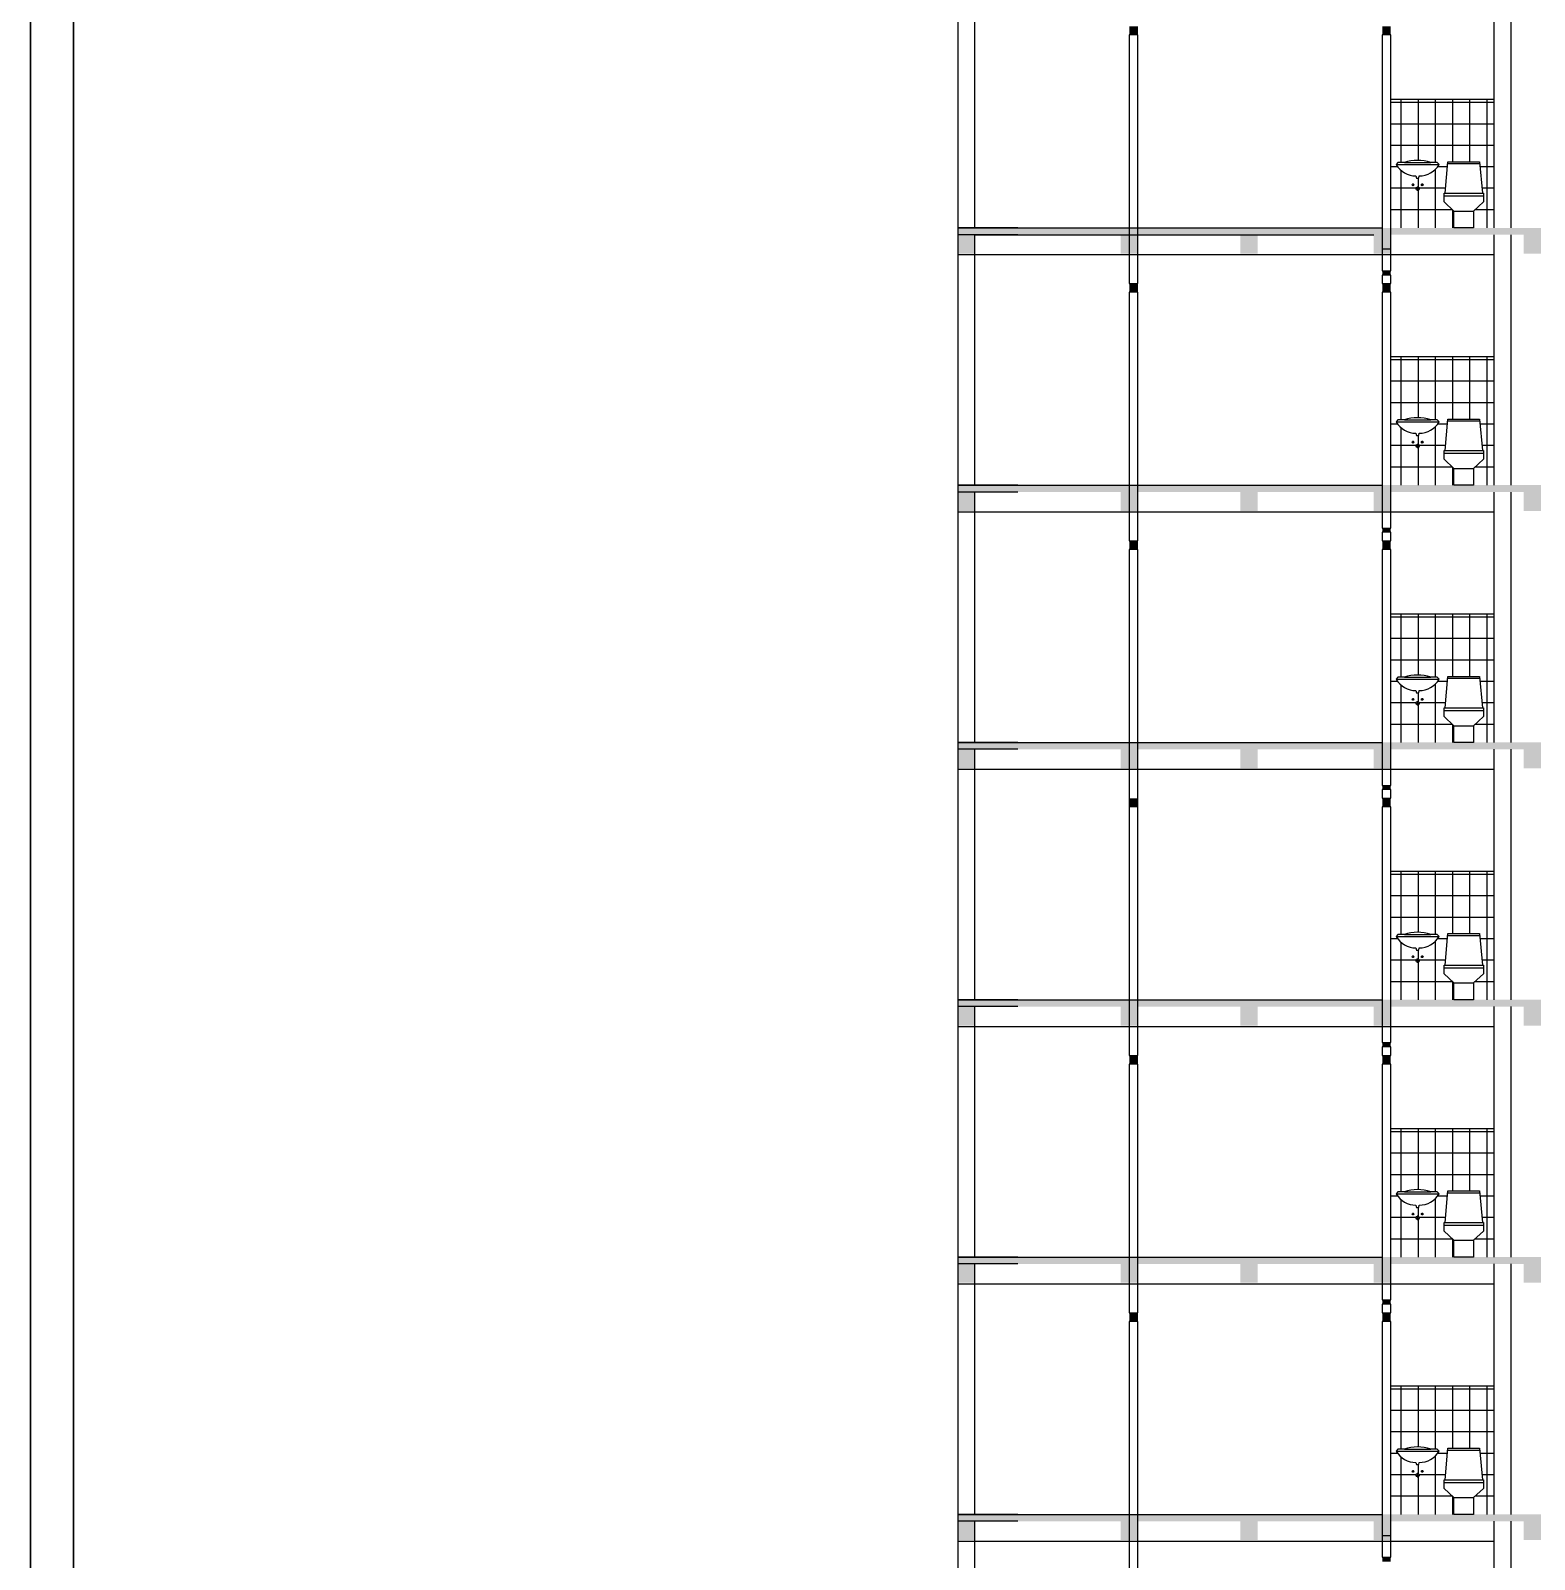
# Model space of a CAD drawing. Extents: x -110475 to -26375, y -22185 to 37215.
# Drawn here: x -110475 to -92938, y 2491 to 20316 of the extents above; entities that cross this region are included whole.
import ezdxf

# ---------------------------------------------------------------- set-up
doc = ezdxf.new("R2010")
doc.units = 0
doc.header["$LTSCALE"] = 800
doc.header["$MEASUREMENT"] = 0
doc.layers.get('0').update_dxf_attribs({"linetype": 'CONTINUOUS'})
for name, color, linetype in [('BAO', 3, 'CONTINUOUS'), ('HATCH', 6, 'CONTINUOUS'), ('mc1', 5, 'CONTINUOUS'), ('MDUNG', 3, 'CONTINUOUS'), ('TBI', 3, 'CONTINUOUS')]:
    doc.layers.add(name, color=color, linetype=linetype)
doc.layers.add('TUONG', color=3, linetype='CONTINUOUS', lineweight=30)

# ---------------------------------------------------------------- blocks, each defined once
blk = doc.blocks.new('WC2d21')
at = {"color": 151}
for p, q in [((-250, 738), (250, 738)), ((-69, 502), (-39, 502)), ((-54, 517), (-54, 488)), ((-25, 457), (25, 457)), ((0, 483), (0, 432)), ((69, 502), (39, 502)), ((54, 517), (54, 488))]:
    blk.add_line(p, q, dxfattribs=at)
blk.add_line((-154, 762), (154, 762))
blk.add_lwpolyline([(14, 580), (19, 605, 0.263805), (250, 738), (229, 762), (154, 762, 0.159336), (-154, 762), (-229, 762), (-250, 738, 0.263805), (-19, 605), (-14, 580), (0, 580)], format="xyb", close=True)
for centre, radius in [((-54, 502), 10.5), ((0, 457), 21), ((54, 502), 10.5)]:
    blk.add_circle(centre, radius, dxfattribs=at)

msp = doc.modelspace()

# ---------------------------------------------------------------- hatches: boundary and pattern name
at = {"layer": 'HATCH'}
h = msp.add_hatch(dxfattribs=at)
h.set_pattern_fill('_USER', color=6, scale=200, angle=90, style=0, pattern_type=0)
h.set_pattern_definition([(90, (98509.05, 25230.74), (-200, 1e-14), [])])
h.paths.add_polyline_path([(-93412.808, 19516.307), (-94612.808, 19516.307), (-94612.808, 18066.307), (-94612.808, 18016.307), (-93877.808, 18016.307), (-93877.808, 18212.139), (-93991.808, 18320.007), (-93991.808, 18387.971), (-93991.808, 18419.307), (-93980.04, 18419.307), (-93947.808, 18787.307), (-93762.808, 18787.307), (-93577.808, 18787.307), (-93545.575, 18419.307), (-93533.808, 18419.307), (-93533.808, 18387.971), (-93533.808, 18320.007), (-93647.808, 18212.139), (-93647.808, 18016.307), (-93412.808, 18016.307)])
h.paths.add_polyline_path([(-94071.135, 18778.798), (-94050.192, 18754.289, -0.263804579), (-94280.959, 18620.817), (-94285.862, 18596.307), (-94300.332, 18596.307), (-94314.802, 18596.307), (-94319.706, 18620.817, -0.263804579), (-94550.472, 18754.289), (-94529.529, 18778.798), (-94454.154, 18778.798, -0.159336024), (-94146.51, 18778.798)], flags=16)
h.paths.add_polyline_path([(-94235.523, 18518.798, -1), (-94256.523, 18518.798, -1)], flags=16)
h.paths.add_polyline_path([(-94344.141, 18518.798, -1), (-94365.141, 18518.798, -1)], flags=16)
h.paths.add_polyline_path([(-94279.332, 18473.798, -1), (-94321.332, 18473.798, -1)], flags=16)
h = msp.add_hatch(dxfattribs=at)
h.set_pattern_fill('_USER', color=6, scale=250, style=0, pattern_type=0)
h.set_pattern_definition([(0, (98509.05, 25230.74), (0, 250), [])])
h.paths.add_polyline_path([(-93412.808, 19516.307), (-94612.808, 19516.307), (-94612.808, 18066.307), (-94612.808, 18016.307), (-93877.808, 18016.307), (-93877.808, 18212.139), (-93991.808, 18320.007), (-93991.808, 18387.971), (-93991.808, 18419.307), (-93980.04, 18419.307), (-93947.808, 18787.307), (-93762.808, 18787.307), (-93577.808, 18787.307), (-93545.575, 18419.307), (-93533.808, 18419.307), (-93533.808, 18387.971), (-93533.808, 18320.007), (-93647.808, 18212.139), (-93647.808, 18016.307), (-93412.808, 18016.307)])
h.paths.add_polyline_path([(-94071.135, 18778.798), (-94050.192, 18754.289, -0.263804579), (-94280.959, 18620.817), (-94285.862, 18596.307), (-94300.332, 18596.307), (-94314.802, 18596.307), (-94319.706, 18620.817, -0.263804579), (-94550.472, 18754.289), (-94529.529, 18778.798), (-94454.154, 18778.798, -0.159336024), (-94146.51, 18778.798)], flags=16)
h.paths.add_polyline_path([(-94235.523, 18518.798, -1), (-94256.523, 18518.798, -1)], flags=16)
h.paths.add_polyline_path([(-94279.332, 18473.798, -1), (-94321.332, 18473.798, -1)], flags=16)
h.paths.add_polyline_path([(-94344.141, 18518.798, -1), (-94365.141, 18518.798, -1)], flags=16)
h = msp.add_hatch(dxfattribs=at)
h.set_pattern_fill('_USER', color=6, scale=200, angle=90, style=0, pattern_type=0)
h.set_pattern_definition([(90, (98509.05, 22230.74), (-200, 1e-14), [])])
h.paths.add_polyline_path([(-93412.808, 16516.307), (-94612.808, 16516.307), (-94612.808, 15066.307), (-94612.808, 15016.307), (-93877.808, 15016.307), (-93877.808, 15212.139), (-93991.808, 15320.007), (-93991.808, 15387.971), (-93991.808, 15419.307), (-93980.04, 15419.307), (-93947.808, 15787.307), (-93762.808, 15787.307), (-93577.808, 15787.307), (-93545.575, 15419.307), (-93533.808, 15419.307), (-93533.808, 15387.971), (-93533.808, 15320.007), (-93647.808, 15212.139), (-93647.808, 15016.307), (-93412.808, 15016.307)])
h.paths.add_polyline_path([(-94071.135, 15778.798), (-94050.192, 15754.289, -0.263804579), (-94280.959, 15620.817), (-94285.862, 15596.307), (-94300.332, 15596.307), (-94314.802, 15596.307), (-94319.706, 15620.817, -0.263804579), (-94550.472, 15754.289), (-94529.529, 15778.798), (-94454.154, 15778.798, -0.159336024), (-94146.51, 15778.798)], flags=16)
h.paths.add_polyline_path([(-94235.523, 15518.798, -1), (-94256.523, 15518.798, -1)], flags=16)
h.paths.add_polyline_path([(-94344.141, 15518.798, -1), (-94365.141, 15518.798, -1)], flags=16)
h.paths.add_polyline_path([(-94279.332, 15473.798, -1), (-94321.332, 15473.798, -1)], flags=16)
h = msp.add_hatch(dxfattribs=at)
h.set_pattern_fill('_USER', color=6, scale=250, style=0, pattern_type=0)
h.set_pattern_definition([(0, (98509.05, 22230.74), (0, 250), [])])
h.paths.add_polyline_path([(-93412.808, 16516.307), (-94612.808, 16516.307), (-94612.808, 15066.307), (-94612.808, 15016.307), (-93877.808, 15016.307), (-93877.808, 15212.139), (-93991.808, 15320.007), (-93991.808, 15387.971), (-93991.808, 15419.307), (-93980.04, 15419.307), (-93947.808, 15787.307), (-93762.808, 15787.307), (-93577.808, 15787.307), (-93545.575, 15419.307), (-93533.808, 15419.307), (-93533.808, 15387.971), (-93533.808, 15320.007), (-93647.808, 15212.139), (-93647.808, 15016.307), (-93412.808, 15016.307)])
h.paths.add_polyline_path([(-94071.135, 15778.798), (-94050.192, 15754.289, -0.263804579), (-94280.959, 15620.817), (-94285.862, 15596.307), (-94300.332, 15596.307), (-94314.802, 15596.307), (-94319.706, 15620.817, -0.263804579), (-94550.472, 15754.289), (-94529.529, 15778.798), (-94454.154, 15778.798, -0.159336024), (-94146.51, 15778.798)], flags=16)
h.paths.add_polyline_path([(-94235.523, 15518.798, -1), (-94256.523, 15518.798, -1)], flags=16)
h.paths.add_polyline_path([(-94279.332, 15473.798, -1), (-94321.332, 15473.798, -1)], flags=16)
h.paths.add_polyline_path([(-94344.141, 15518.798, -1), (-94365.141, 15518.798, -1)], flags=16)
h = msp.add_hatch(dxfattribs=at)
h.set_pattern_fill('_USER', color=6, scale=250, style=0, pattern_type=0)
h.set_pattern_definition([(0, (98509.05, 19230.74), (0, 250), [])])
h.paths.add_polyline_path([(-93412.808, 13516.307), (-94612.808, 13516.307), (-94612.808, 12066.307), (-94612.808, 12016.307), (-93877.808, 12016.307), (-93877.808, 12212.139), (-93991.808, 12320.007), (-93991.808, 12387.971), (-93991.808, 12419.307), (-93980.04, 12419.307), (-93947.808, 12787.307), (-93762.808, 12787.307), (-93577.808, 12787.307), (-93545.575, 12419.307), (-93533.808, 12419.307), (-93533.808, 12387.971), (-93533.808, 12320.007), (-93647.808, 12212.139), (-93647.808, 12016.307), (-93412.808, 12016.307)])
h.paths.add_polyline_path([(-94071.135, 12778.798), (-94050.192, 12754.289, -0.263804579), (-94280.959, 12620.817), (-94285.862, 12596.307), (-94300.332, 12596.307), (-94314.802, 12596.307), (-94319.706, 12620.817, -0.263804579), (-94550.472, 12754.289), (-94529.529, 12778.798), (-94454.154, 12778.798, -0.159336024), (-94146.51, 12778.798)], flags=16)
h.paths.add_polyline_path([(-94235.523, 12518.798, -1), (-94256.523, 12518.798, -1)], flags=16)
h.paths.add_polyline_path([(-94279.332, 12473.798, -1), (-94321.332, 12473.798, -1)], flags=16)
h.paths.add_polyline_path([(-94344.141, 12518.798, -1), (-94365.141, 12518.798, -1)], flags=16)
h = msp.add_hatch(dxfattribs=at)
h.set_pattern_fill('_USER', color=6, scale=200, angle=90, style=0, pattern_type=0)
h.set_pattern_definition([(90, (98509.05, 19230.74), (-200, 1e-14), [])])
h.paths.add_polyline_path([(-93412.808, 13516.307), (-94612.808, 13516.307), (-94612.808, 12066.307), (-94612.808, 12016.307), (-93877.808, 12016.307), (-93877.808, 12212.139), (-93991.808, 12320.007), (-93991.808, 12387.971), (-93991.808, 12419.307), (-93980.04, 12419.307), (-93947.808, 12787.307), (-93762.808, 12787.307), (-93577.808, 12787.307), (-93545.575, 12419.307), (-93533.808, 12419.307), (-93533.808, 12387.971), (-93533.808, 12320.007), (-93647.808, 12212.139), (-93647.808, 12016.307), (-93412.808, 12016.307)])
h.paths.add_polyline_path([(-94071.135, 12778.798), (-94050.192, 12754.289, -0.263804579), (-94280.959, 12620.817), (-94285.862, 12596.307), (-94300.332, 12596.307), (-94314.802, 12596.307), (-94319.706, 12620.817, -0.263804579), (-94550.472, 12754.289), (-94529.529, 12778.798), (-94454.154, 12778.798, -0.159336024), (-94146.51, 12778.798)], flags=16)
h.paths.add_polyline_path([(-94235.523, 12518.798, -1), (-94256.523, 12518.798, -1)], flags=16)
h.paths.add_polyline_path([(-94344.141, 12518.798, -1), (-94365.141, 12518.798, -1)], flags=16)
h.paths.add_polyline_path([(-94279.332, 12473.798, -1), (-94321.332, 12473.798, -1)], flags=16)
h = msp.add_hatch(dxfattribs=at)
h.set_pattern_fill('_USER', color=6, scale=250, style=0, pattern_type=0)
h.set_pattern_definition([(0, (98509.05, 16230.74), (0, 250), [])])
h.paths.add_polyline_path([(-93412.808, 10516.307), (-94612.808, 10516.307), (-94612.808, 9066.307), (-94612.808, 9016.307), (-93877.808, 9016.307), (-93877.808, 9212.139), (-93991.808, 9320.007), (-93991.808, 9387.971), (-93991.808, 9419.307), (-93980.04, 9419.307), (-93947.808, 9787.307), (-93762.808, 9787.307), (-93577.808, 9787.307), (-93545.575, 9419.307), (-93533.808, 9419.307), (-93533.808, 9387.971), (-93533.808, 9320.007), (-93647.808, 9212.139), (-93647.808, 9016.307), (-93412.808, 9016.307)])
h.paths.add_polyline_path([(-94071.135, 9778.798), (-94050.192, 9754.289, -0.263804579), (-94280.959, 9620.817), (-94285.862, 9596.307), (-94300.332, 9596.307), (-94314.802, 9596.307), (-94319.706, 9620.817, -0.263804579), (-94550.472, 9754.289), (-94529.529, 9778.798), (-94454.154, 9778.798, -0.159336024), (-94146.51, 9778.798)], flags=16)
h.paths.add_polyline_path([(-94235.523, 9518.798, -1), (-94256.523, 9518.798, -1)], flags=16)
h.paths.add_polyline_path([(-94279.332, 9473.798, -1), (-94321.332, 9473.798, -1)], flags=16)
h.paths.add_polyline_path([(-94344.141, 9518.798, -1), (-94365.141, 9518.798, -1)], flags=16)
h = msp.add_hatch(dxfattribs=at)
h.set_pattern_fill('_USER', color=6, scale=200, angle=90, style=0, pattern_type=0)
h.set_pattern_definition([(90, (98509.05, 16230.74), (-200, 1e-14), [])])
h.paths.add_polyline_path([(-93412.808, 10516.307), (-94612.808, 10516.307), (-94612.808, 9066.307), (-94612.808, 9016.307), (-93877.808, 9016.307), (-93877.808, 9212.139), (-93991.808, 9320.007), (-93991.808, 9387.971), (-93991.808, 9419.307), (-93980.04, 9419.307), (-93947.808, 9787.307), (-93762.808, 9787.307), (-93577.808, 9787.307), (-93545.575, 9419.307), (-93533.808, 9419.307), (-93533.808, 9387.971), (-93533.808, 9320.007), (-93647.808, 9212.139), (-93647.808, 9016.307), (-93412.808, 9016.307)])
h.paths.add_polyline_path([(-94071.135, 9778.798), (-94050.192, 9754.289, -0.263804579), (-94280.959, 9620.817), (-94285.862, 9596.307), (-94300.332, 9596.307), (-94314.802, 9596.307), (-94319.706, 9620.817, -0.263804579), (-94550.472, 9754.289), (-94529.529, 9778.798), (-94454.154, 9778.798, -0.159336024), (-94146.51, 9778.798)], flags=16)
h.paths.add_polyline_path([(-94235.523, 9518.798, -1), (-94256.523, 9518.798, -1)], flags=16)
h.paths.add_polyline_path([(-94344.141, 9518.798, -1), (-94365.141, 9518.798, -1)], flags=16)
h.paths.add_polyline_path([(-94279.332, 9473.798, -1), (-94321.332, 9473.798, -1)], flags=16)
h = msp.add_hatch(dxfattribs=at)
h.set_pattern_fill('_USER', color=6, scale=250, style=0, pattern_type=0)
h.set_pattern_definition([(0, (98509.05, 13230.74), (0, 250), [])])
h.paths.add_polyline_path([(-93412.808, 7516.307), (-94612.808, 7516.307), (-94612.808, 6066.307), (-94612.808, 6016.307), (-93877.808, 6016.307), (-93877.808, 6212.139), (-93991.808, 6320.007), (-93991.808, 6387.971), (-93991.808, 6419.307), (-93980.04, 6419.307), (-93947.808, 6787.307), (-93762.808, 6787.307), (-93577.808, 6787.307), (-93545.575, 6419.307), (-93533.808, 6419.307), (-93533.808, 6387.971), (-93533.808, 6320.007), (-93647.808, 6212.139), (-93647.808, 6016.307), (-93412.808, 6016.307)])
h.paths.add_polyline_path([(-94071.135, 6778.798), (-94050.192, 6754.289, -0.263804579), (-94280.959, 6620.817), (-94285.862, 6596.307), (-94300.332, 6596.307), (-94314.802, 6596.307), (-94319.706, 6620.817, -0.263804579), (-94550.472, 6754.289), (-94529.529, 6778.798), (-94454.154, 6778.798, -0.159336024), (-94146.51, 6778.798)], flags=16)
h.paths.add_polyline_path([(-94235.523, 6518.798, -1), (-94256.523, 6518.798, -1)], flags=16)
h.paths.add_polyline_path([(-94279.332, 6473.798, -1), (-94321.332, 6473.798, -1)], flags=16)
h.paths.add_polyline_path([(-94344.141, 6518.798, -1), (-94365.141, 6518.798, -1)], flags=16)
h = msp.add_hatch(dxfattribs=at)
h.set_pattern_fill('_USER', color=6, scale=200, angle=90, style=0, pattern_type=0)
h.set_pattern_definition([(90, (98509.05, 13230.74), (-200, 1e-14), [])])
h.paths.add_polyline_path([(-93412.808, 7516.307), (-94612.808, 7516.307), (-94612.808, 6066.307), (-94612.808, 6016.307), (-93877.808, 6016.307), (-93877.808, 6212.139), (-93991.808, 6320.007), (-93991.808, 6387.971), (-93991.808, 6419.307), (-93980.04, 6419.307), (-93947.808, 6787.307), (-93762.808, 6787.307), (-93577.808, 6787.307), (-93545.575, 6419.307), (-93533.808, 6419.307), (-93533.808, 6387.971), (-93533.808, 6320.007), (-93647.808, 6212.139), (-93647.808, 6016.307), (-93412.808, 6016.307)])
h.paths.add_polyline_path([(-94071.135, 6778.798), (-94050.192, 6754.289, -0.263804579), (-94280.959, 6620.817), (-94285.862, 6596.307), (-94300.332, 6596.307), (-94314.802, 6596.307), (-94319.706, 6620.817, -0.263804579), (-94550.472, 6754.289), (-94529.529, 6778.798), (-94454.154, 6778.798, -0.159336024), (-94146.51, 6778.798)], flags=16)
h.paths.add_polyline_path([(-94235.523, 6518.798, -1), (-94256.523, 6518.798, -1)], flags=16)
h.paths.add_polyline_path([(-94344.141, 6518.798, -1), (-94365.141, 6518.798, -1)], flags=16)
h.paths.add_polyline_path([(-94279.332, 6473.798, -1), (-94321.332, 6473.798, -1)], flags=16)
h = msp.add_hatch(dxfattribs=at)
h.set_pattern_fill('_USER', color=6, scale=250, style=0, pattern_type=0)
h.set_pattern_definition([(0, (98509.05, 10230.74), (0, 250), [])])
h.paths.add_polyline_path([(-93412.808, 4516.307), (-94612.808, 4516.307), (-94612.808, 3066.307), (-94612.808, 3016.307), (-93877.808, 3016.307), (-93877.808, 3212.139), (-93991.808, 3320.007), (-93991.808, 3387.971), (-93991.808, 3419.307), (-93980.04, 3419.307), (-93947.808, 3787.307), (-93762.808, 3787.307), (-93577.808, 3787.307), (-93545.575, 3419.307), (-93533.808, 3419.307), (-93533.808, 3387.971), (-93533.808, 3320.007), (-93647.808, 3212.139), (-93647.808, 3016.307), (-93412.808, 3016.307)])
h.paths.add_polyline_path([(-94071.135, 3778.798), (-94050.192, 3754.289, -0.263804579), (-94280.959, 3620.817), (-94285.862, 3596.307), (-94300.332, 3596.307), (-94314.802, 3596.307), (-94319.706, 3620.817, -0.263804579), (-94550.472, 3754.289), (-94529.529, 3778.798), (-94454.154, 3778.798, -0.159336024), (-94146.51, 3778.798)], flags=16)
h.paths.add_polyline_path([(-94235.523, 3518.798, -1), (-94256.523, 3518.798, -1)], flags=16)
h.paths.add_polyline_path([(-94279.332, 3473.798, -1), (-94321.332, 3473.798, -1)], flags=16)
h.paths.add_polyline_path([(-94344.141, 3518.798, -1), (-94365.141, 3518.798, -1)], flags=16)
h = msp.add_hatch(dxfattribs=at)
h.set_pattern_fill('_USER', color=6, scale=200, angle=90, style=0, pattern_type=0)
h.set_pattern_definition([(90, (98509.05, 10230.74), (-200, 1e-14), [])])
h.paths.add_polyline_path([(-93412.808, 4516.307), (-94612.808, 4516.307), (-94612.808, 3066.307), (-94612.808, 3016.307), (-93877.808, 3016.307), (-93877.808, 3212.139), (-93991.808, 3320.007), (-93991.808, 3387.971), (-93991.808, 3419.307), (-93980.04, 3419.307), (-93947.808, 3787.307), (-93762.808, 3787.307), (-93577.808, 3787.307), (-93545.575, 3419.307), (-93533.808, 3419.307), (-93533.808, 3387.971), (-93533.808, 3320.007), (-93647.808, 3212.139), (-93647.808, 3016.307), (-93412.808, 3016.307)])
h.paths.add_polyline_path([(-94071.135, 3778.798), (-94050.192, 3754.289, -0.263804579), (-94280.959, 3620.817), (-94285.862, 3596.307), (-94300.332, 3596.307), (-94314.802, 3596.307), (-94319.706, 3620.817, -0.263804579), (-94550.472, 3754.289), (-94529.529, 3778.798), (-94454.154, 3778.798, -0.159336024), (-94146.51, 3778.798)], flags=16)
h.paths.add_polyline_path([(-94235.523, 3518.798, -1), (-94256.523, 3518.798, -1)], flags=16)
h.paths.add_polyline_path([(-94344.141, 3518.798, -1), (-94365.141, 3518.798, -1)], flags=16)
h.paths.add_polyline_path([(-94279.332, 3473.798, -1), (-94321.332, 3473.798, -1)], flags=16)

# ---------------------------------------------------------------- linework, layer by layer
at = {"layer": 'BAO', "color": 3, "linetype": 'Continuous'}
for points in [[(-99662.808, 17704.074), (-93412.808, 17704.074)], [(-99662.808, 14704.074), (-93412.808, 14704.074)], [(-99662.808, 11704.074), (-93412.808, 11704.074)], [(-99662.808, 8704.074), (-93412.808, 8704.074)], [(-99662.808, 5704.074), (-93412.808, 5704.074)], [(-99662.808, 2704.074), (-93412.808, 2704.074)]]:
    msp.add_lwpolyline(points, dxfattribs=at)
at = {"layer": 'HATCH', "color": 6}
for p, q in [((-94612.808, 19516.307), (-93412.808, 19516.307)), ((-94612.808, 16516.307), (-93412.808, 16516.307)), ((-94612.808, 13516.307), (-93412.808, 13516.307)), ((-94612.808, 10516.307), (-93412.808, 10516.307)), ((-94612.808, 7516.307), (-93412.808, 7516.307)), ((-94612.808, 4516.307), (-93412.808, 4516.307))]:
    msp.add_line(p, q, dxfattribs=at)
at = {"layer": 'mc1', "color": 5, "linetype": 'Continuous'}
for p, q in [((-97562.808, 20266.307), (-97662.808, 20266.307)), ((-94612.808, 20266.307), (-94712.808, 20266.307)), ((-94712.808, 17516.307), (-94612.808, 17516.307)), ((-97662.808, 17366.307), (-97562.808, 17366.307)), ((-97562.808, 17266.307), (-97662.808, 17266.307)), ((-94612.808, 17266.307), (-94712.808, 17266.307)), ((-94712.808, 14516.307), (-94612.808, 14516.307)), ((-94612.808, 14466.307), (-94712.808, 14466.307)), ((-97662.808, 14366.307), (-97562.808, 14366.307)), ((-97562.808, 14266.307), (-97662.808, 14266.307)), ((-94712.808, 14366.307), (-94612.808, 14366.307)), ((-94612.808, 14266.307), (-94712.808, 14266.307)), ((-94712.808, 11516.307), (-94612.808, 11516.307)), ((-97562.808, 11266.307), (-97662.808, 11266.307)), ((-94612.808, 11266.307), (-94712.808, 11266.307)), ((-94712.808, 8516.307), (-94612.808, 8516.307)), ((-94612.808, 8466.307), (-94712.808, 8466.307)), ((-97662.808, 8366.307), (-97562.808, 8366.307)), ((-97562.808, 8266.307), (-97662.808, 8266.307)), ((-94712.808, 8366.307), (-94612.808, 8366.307)), ((-94612.808, 8266.307), (-94712.808, 8266.307)), ((-97662.808, 5366.307), (-97562.808, 5366.307)), ((-94712.808, 5516.307), (-94612.808, 5516.307)), ((-94612.808, 5466.307), (-94712.808, 5466.307)), ((-94712.808, 5366.307), (-94612.808, 5366.307)), ((-97562.808, 5266.307), (-97662.808, 5266.307)), ((-94612.808, 5266.307), (-94712.808, 5266.307)), ((-94712.808, 2516.307), (-94612.808, 2516.307))]:
    msp.add_line(p, q, dxfattribs=at)
at = {"layer": 'mc1', "color": 5}
for p, q in [((-98962.808, 18016.307), (-99662.808, 18016.307)), ((-98962.808, 17936.307), (-99662.808, 17936.307)), ((-98962.808, 15016.307), (-99662.808, 15016.307)), ((-98962.808, 14936.307), (-99662.808, 14936.307)), ((-98962.808, 12016.307), (-99662.808, 12016.307)), ((-98962.808, 11936.307), (-99662.808, 11936.307)), ((-98962.808, 9016.307), (-99662.808, 9016.307)), ((-98962.808, 8936.307), (-99662.808, 8936.307)), ((-98962.808, 6016.307), (-99662.808, 6016.307)), ((-98962.808, 5936.307), (-99662.808, 5936.307)), ((-98962.808, 3016.307), (-99662.808, 3016.307)), ((-98962.808, 2936.307), (-99662.808, 2936.307))]:
    msp.add_line(p, q, dxfattribs=at)
at = {"layer": 'mc1', "color": 5, "linetype": 'Continuous'}
for points in [[(-99662.808, 18016.307), (-94712.808, 18016.307)], [(-99462.808, 17936.307), (-94812.808, 17936.307)], [(-99662.808, 15016.307), (-94712.808, 15016.307)], [(-99662.808, 12016.307), (-94712.808, 12016.307)], [(-99662.808, 9016.307), (-94712.808, 9016.307)], [(-99662.808, 6016.307), (-94712.808, 6016.307)], [(-99662.808, 3016.307), (-94712.808, 3016.307)]]:
    msp.add_lwpolyline(points, dxfattribs=at)
for points in [[(-97662.808, 20366.307), (-97562.808, 20366.307), (-97662.808, 20266.307), (-97562.808, 20266.307)], [(-94712.808, 20366.307), (-94612.808, 20366.307), (-94712.808, 20266.307), (-94612.808, 20266.307)], [(-94712.808, 17516.307), (-94612.808, 17516.307), (-94712.808, 17466.307), (-94612.808, 17466.307)], [(-97662.808, 17366.307), (-97562.808, 17366.307), (-97662.808, 17266.307), (-97562.808, 17266.307)], [(-94712.808, 17366.307), (-94612.808, 17366.307), (-94712.808, 17266.307), (-94612.808, 17266.307)], [(-94712.808, 14516.307), (-94612.808, 14516.307), (-94712.808, 14466.307), (-94612.808, 14466.307)], [(-97662.808, 14366.307), (-97562.808, 14366.307), (-97662.808, 14266.307), (-97562.808, 14266.307)], [(-94712.808, 14366.307), (-94612.808, 14366.307), (-94712.808, 14266.307), (-94612.808, 14266.307)], [(-94712.808, 11516.307), (-94612.808, 11516.307), (-94712.808, 11466.307), (-94612.808, 11466.307)], [(-97662.808, 11366.307), (-97562.808, 11366.307), (-97662.808, 11266.307), (-97562.808, 11266.307)], [(-94712.808, 11366.307), (-94612.808, 11366.307), (-94712.808, 11266.307), (-94612.808, 11266.307)], [(-94712.808, 8516.307), (-94612.808, 8516.307), (-94712.808, 8466.307), (-94612.808, 8466.307)], [(-97662.808, 8366.307), (-97562.808, 8366.307), (-97662.808, 8266.307), (-97562.808, 8266.307)], [(-94712.808, 8366.307), (-94612.808, 8366.307), (-94712.808, 8266.307), (-94612.808, 8266.307)], [(-97662.808, 5366.307), (-97562.808, 5366.307), (-97662.808, 5266.307), (-97562.808, 5266.307)], [(-94712.808, 5516.307), (-94612.808, 5516.307), (-94712.808, 5466.307), (-94612.808, 5466.307)], [(-94712.808, 5366.307), (-94612.808, 5366.307), (-94712.808, 5266.307), (-94612.808, 5266.307)], [(-94712.808, 2516.307), (-94612.808, 2516.307), (-94712.808, 2466.307), (-94612.808, 2466.307)]]:
    msp.add_solid(points, dxfattribs=at)
at = {"layer": 'mc1', "color": 5}
for points in [[(-99662.808, 17936.307), (-98962.808, 17936.307), (-99662.808, 18016.307), (-98962.808, 18016.307)], [(-99662.808, 14936.307), (-98962.808, 14936.307), (-99662.808, 15016.307), (-98962.808, 15016.307)], [(-99662.808, 11936.307), (-98962.808, 11936.307), (-99662.808, 12016.307), (-98962.808, 12016.307)], [(-99662.808, 8936.307), (-98962.808, 8936.307), (-99662.808, 9016.307), (-98962.808, 9016.307)], [(-99662.808, 5936.307), (-98962.808, 5936.307), (-99662.808, 6016.307), (-98962.808, 6016.307)], [(-99662.808, 2936.307), (-98962.808, 2936.307), (-99662.808, 3016.307), (-98962.808, 3016.307)]]:
    msp.add_solid(points, dxfattribs=at)
at = {"layer": 'mc1', "color": 5, "linetype": 'ByBlock'}
for points in [[(-99662.808, 18016.307), (-99462.808, 18016.307), (-99662.808, 17716.307), (-99462.808, 17716.307)], [(-98962.808, 18016.307), (-97605.255, 18016.307), (-98962.808, 17936.307), (-97605.255, 17936.307)], [(-97762.808, 18016.307), (-97562.808, 18016.307), (-97762.808, 17716.307), (-97562.808, 17716.307)], [(-97562.808, 18016.307), (-94812.808, 18016.307), (-97562.808, 17936.307), (-94812.808, 17936.307)], [(-96365.908, 18016.307), (-96165.908, 18016.307), (-96365.908, 17716.307), (-96165.908, 17716.307)], [(-94812.808, 18016.307), (-94612.808, 18016.307), (-94812.808, 17716.307), (-94612.808, 17716.307)], [(-94612.808, 18016.307), (-93062.808, 18016.307), (-94612.808, 17936.307), (-93062.808, 17936.307)], [(-93062.808, 18016.307), (-92862.808, 18016.307), (-93062.808, 17716.307), (-92862.808, 17716.307)], [(-99662.808, 15016.307), (-99462.808, 15016.307), (-99662.808, 14716.307), (-99462.808, 14716.307)], [(-98962.808, 15016.307), (-97605.255, 15016.307), (-98962.808, 14936.307), (-97605.255, 14936.307)], [(-97762.808, 15016.307), (-97562.808, 15016.307), (-97762.808, 14716.307), (-97562.808, 14716.307)], [(-97562.808, 15016.307), (-94812.808, 15016.307), (-97562.808, 14936.307), (-94812.808, 14936.307)], [(-96365.908, 15016.307), (-96165.908, 15016.307), (-96365.908, 14716.307), (-96165.908, 14716.307)], [(-94812.808, 15016.307), (-94612.808, 15016.307), (-94812.808, 14716.307), (-94612.808, 14716.307)], [(-94612.808, 15016.307), (-93062.808, 15016.307), (-94612.808, 14936.307), (-93062.808, 14936.307)], [(-93062.808, 15016.307), (-92862.808, 15016.307), (-93062.808, 14716.307), (-92862.808, 14716.307)], [(-99662.808, 12016.307), (-99462.808, 12016.307), (-99662.808, 11716.307), (-99462.808, 11716.307)], [(-98962.808, 12016.307), (-97605.255, 12016.307), (-98962.808, 11936.307), (-97605.255, 11936.307)], [(-97762.808, 12016.307), (-97562.808, 12016.307), (-97762.808, 11716.307), (-97562.808, 11716.307)], [(-97562.808, 12016.307), (-94812.808, 12016.307), (-97562.808, 11936.307), (-94812.808, 11936.307)], [(-96365.908, 12016.307), (-96165.908, 12016.307), (-96365.908, 11716.307), (-96165.908, 11716.307)], [(-94812.808, 12016.307), (-94612.808, 12016.307), (-94812.808, 11716.307), (-94612.808, 11716.307)], [(-94612.808, 12016.307), (-93062.808, 12016.307), (-94612.808, 11936.307), (-93062.808, 11936.307)], [(-93062.808, 12016.307), (-92862.808, 12016.307), (-93062.808, 11716.307), (-92862.808, 11716.307)], [(-99662.808, 9016.307), (-99462.808, 9016.307), (-99662.808, 8716.307), (-99462.808, 8716.307)], [(-98962.808, 9016.307), (-97605.255, 9016.307), (-98962.808, 8936.307), (-97605.255, 8936.307)], [(-97762.808, 9016.307), (-97562.808, 9016.307), (-97762.808, 8716.307), (-97562.808, 8716.307)], [(-97562.808, 9016.307), (-94812.808, 9016.307), (-97562.808, 8936.307), (-94812.808, 8936.307)], [(-96365.908, 9016.307), (-96165.908, 9016.307), (-96365.908, 8716.307), (-96165.908, 8716.307)], [(-94812.808, 9016.307), (-94612.808, 9016.307), (-94812.808, 8716.307), (-94612.808, 8716.307)], [(-94612.808, 9016.307), (-93062.808, 9016.307), (-94612.808, 8936.307), (-93062.808, 8936.307)], [(-93062.808, 9016.307), (-92862.808, 9016.307), (-93062.808, 8716.307), (-92862.808, 8716.307)], [(-99662.808, 6016.307), (-99462.808, 6016.307), (-99662.808, 5716.307), (-99462.808, 5716.307)], [(-98962.808, 6016.307), (-97605.255, 6016.307), (-98962.808, 5936.307), (-97605.255, 5936.307)], [(-97762.808, 6016.307), (-97562.808, 6016.307), (-97762.808, 5716.307), (-97562.808, 5716.307)], [(-97562.808, 6016.307), (-94812.808, 6016.307), (-97562.808, 5936.307), (-94812.808, 5936.307)], [(-96365.908, 6016.307), (-96165.908, 6016.307), (-96365.908, 5716.307), (-96165.908, 5716.307)], [(-94812.808, 6016.307), (-94612.808, 6016.307), (-94812.808, 5716.307), (-94612.808, 5716.307)], [(-94612.808, 6016.307), (-93062.808, 6016.307), (-94612.808, 5936.307), (-93062.808, 5936.307)], [(-93062.808, 6016.307), (-92862.808, 6016.307), (-93062.808, 5716.307), (-92862.808, 5716.307)], [(-99662.808, 3016.307), (-99462.808, 3016.307), (-99662.808, 2716.307), (-99462.808, 2716.307)], [(-98962.808, 3016.307), (-97605.255, 3016.307), (-98962.808, 2936.307), (-97605.255, 2936.307)], [(-97762.808, 3016.307), (-97562.808, 3016.307), (-97762.808, 2716.307), (-97562.808, 2716.307)], [(-97562.808, 3016.307), (-94812.808, 3016.307), (-97562.808, 2936.307), (-94812.808, 2936.307)], [(-96365.908, 3016.307), (-96165.908, 3016.307), (-96365.908, 2716.307), (-96165.908, 2716.307)], [(-94812.808, 3016.307), (-94612.808, 3016.307), (-94812.808, 2716.307), (-94612.808, 2716.307)], [(-94612.808, 3016.307), (-93062.808, 3016.307), (-94612.808, 2936.307), (-93062.808, 2936.307)], [(-93062.808, 3016.307), (-92862.808, 3016.307), (-93062.808, 2716.307), (-92862.808, 2716.307)]]:
    msp.add_solid(points, dxfattribs=at)
at = {"layer": 'MDUNG', "color": 3}
for p, q in [((-99662.808, 25116.307), (-99662.808, -3233.693)), ((-99462.808, 18016.307), (-99462.808, 20936.307)), ((-93412.808, 20936.307), (-93412.808, 18016.307)), ((-93212.808, 20936.307), (-93212.808, 18016.307)), ((-97662.808, 20266.307), (-97662.808, 17766.307)), ((-97562.808, 17766.307), (-97562.808, 20266.307)), ((-94712.808, 20266.307), (-94712.808, 17766.307)), ((-94612.808, 17766.307), (-94612.808, 20266.307)), ((-99462.808, 15016.307), (-99462.808, 17936.307)), ((-97662.808, 17936.307), (-97662.808, 17366.307)), ((-97562.808, 17366.307), (-97562.808, 17936.307)), ((-93412.808, 17936.307), (-93412.808, 15016.307)), ((-93212.808, 17936.307), (-93212.808, 15016.307)), ((-94612.808, 17766.307), (-94712.808, 17766.307)), ((-94712.808, 17766.307), (-94712.808, 17516.307)), ((-94612.808, 17516.307), (-94612.808, 17766.307)), ((-97662.808, 17266.307), (-97662.808, 14666.307)), ((-97562.808, 14666.307), (-97562.808, 17266.307)), ((-94712.808, 17266.307), (-94712.808, 14766.307)), ((-94612.808, 14766.307), (-94612.808, 17266.307)), ((-99462.808, 12016.307), (-99462.808, 14936.307)), ((-93412.808, 14936.307), (-93412.808, 12016.307)), ((-93212.808, 14936.307), (-93212.808, 12016.307)), ((-97662.808, 14666.307), (-97662.808, 14366.307)), ((-97562.808, 14366.307), (-97562.808, 14666.307)), ((-94712.808, 14766.307), (-94712.808, 14516.307)), ((-94612.808, 14516.307), (-94612.808, 14766.307)), ((-94712.808, 14466.307), (-94712.808, 14366.307)), ((-94612.808, 14366.307), (-94612.808, 14466.307)), ((-97662.808, 14266.307), (-97662.808, 11666.307)), ((-97562.808, 11666.307), (-97562.808, 14266.307)), ((-94712.808, 14266.307), (-94712.808, 11766.307)), ((-94612.808, 11766.307), (-94612.808, 14266.307)), ((-99462.808, 9016.307), (-99462.808, 11936.307)), ((-94712.808, 11766.307), (-94712.808, 11516.307)), ((-94612.808, 11516.307), (-94612.808, 11766.307)), ((-93412.808, 11936.307), (-93412.808, 9016.307)), ((-93212.808, 11936.307), (-93212.808, 9016.307)), ((-97662.808, 11666.307), (-97662.808, 8666.307)), ((-97562.808, 8666.307), (-97562.808, 11666.307)), ((-94712.808, 11266.307), (-94712.808, 8766.307)), ((-94612.808, 8766.307), (-94612.808, 11266.307)), ((-99462.808, 6016.307), (-99462.808, 8936.307)), ((-93412.808, 8936.307), (-93412.808, 6016.307)), ((-93212.808, 8936.307), (-93212.808, 6016.307)), ((-94712.808, 8766.307), (-94712.808, 8516.307)), ((-94612.808, 8516.307), (-94612.808, 8766.307)), ((-97662.808, 8666.307), (-97662.808, 8366.307)), ((-97562.808, 8366.307), (-97562.808, 8666.307)), ((-94712.808, 8466.307), (-94712.808, 8366.307)), ((-94612.808, 8366.307), (-94612.808, 8466.307)), ((-97662.808, 8266.307), (-97662.808, 5666.307)), ((-97562.808, 5666.307), (-97562.808, 8266.307)), ((-94712.808, 8266.307), (-94712.808, 5766.307)), ((-94612.808, 5766.307), (-94612.808, 8266.307)), ((-99462.808, 3016.307), (-99462.808, 5936.307)), ((-93412.808, 5936.307), (-93412.808, 3016.307)), ((-93212.808, 5936.307), (-93212.808, 3016.307)), ((-94712.808, 5766.307), (-94712.808, 5516.307)), ((-94612.808, 5516.307), (-94612.808, 5766.307)), ((-97662.808, 5666.307), (-97662.808, 5366.307)), ((-97562.808, 5366.307), (-97562.808, 5666.307)), ((-94712.808, 5466.307), (-94712.808, 5366.307)), ((-94612.808, 5366.307), (-94612.808, 5466.307)), ((-97662.808, 5266.307), (-97662.808, 2666.307)), ((-97562.808, 2666.307), (-97562.808, 5266.307)), ((-94712.808, 5266.307), (-94712.808, 2766.307)), ((-94612.808, 2766.307), (-94612.808, 5266.307)), ((-99462.808, 16.307), (-99462.808, 2936.307)), ((-93412.808, 2936.307), (-93412.808, 16.307)), ((-93212.808, 2936.307), (-93212.808, 16.307)), ((-94612.808, 2766.307), (-94712.808, 2766.307)), ((-94712.808, 2766.307), (-94712.808, 2516.307)), ((-94612.808, 2516.307), (-94612.808, 2766.307)), ((-97662.808, 2666.307), (-97662.808, 2366.307)), ((-97562.808, 2366.307), (-97562.808, 2666.307))]:
    msp.add_line(p, q, dxfattribs=at)
for points in [[(-94712.808, 17366.307), (-94612.808, 17366.307), (-94612.808, 17466.307), (-94712.808, 17466.307)], [(-94712.808, 11366.307), (-94612.808, 11366.307), (-94612.808, 11466.307), (-94712.808, 11466.307)]]:
    msp.add_lwpolyline(points, close=True, dxfattribs=at)
at = {"layer": 'TBI', "color": 4}
for p, q in [((-93949.638, 18766.416), (-93575.978, 18766.416)), ((-93991.808, 18419.307), (-93533.808, 18419.307)), ((-93991.808, 18387.971), (-93533.808, 18387.971)), ((-93877.808, 18212.139), (-93647.808, 18212.139)), ((-93949.638, 15766.416), (-93575.978, 15766.416)), ((-93991.808, 15419.307), (-93533.808, 15419.307)), ((-93991.808, 15387.971), (-93533.808, 15387.971)), ((-93877.808, 15212.139), (-93647.808, 15212.139)), ((-93949.638, 12766.416), (-93575.978, 12766.416)), ((-93991.808, 12419.307), (-93533.808, 12419.307)), ((-93991.808, 12387.971), (-93533.808, 12387.971)), ((-93877.808, 12212.139), (-93647.808, 12212.139)), ((-93949.638, 9766.416), (-93575.978, 9766.416)), ((-93991.808, 9419.307), (-93533.808, 9419.307)), ((-93991.808, 9387.971), (-93533.808, 9387.971)), ((-93877.808, 9212.139), (-93647.808, 9212.139)), ((-93949.638, 6766.416), (-93575.978, 6766.416)), ((-93991.808, 6419.307), (-93533.808, 6419.307)), ((-93991.808, 6387.971), (-93533.808, 6387.971)), ((-93877.808, 6212.139), (-93647.808, 6212.139)), ((-93949.638, 3766.416), (-93575.978, 3766.416)), ((-93991.808, 3419.307), (-93533.808, 3419.307)), ((-93991.808, 3387.971), (-93533.808, 3387.971)), ((-93877.808, 3212.139), (-93647.808, 3212.139))]:
    msp.add_line(p, q, dxfattribs=at)
for points in [[(-93762.808, 18787.307), (-93577.808, 18787.307), (-93545.575, 18419.307), (-93533.808, 18419.307), (-93533.808, 18387.971), (-93533.808, 18320.007), (-93647.808, 18212.139), (-93647.808, 18016.307), (-93762.808, 18016.307), (-93877.808, 18016.307), (-93877.808, 18212.139), (-93991.808, 18320.007), (-93991.808, 18387.971), (-93991.808, 18419.307), (-93980.04, 18419.307), (-93947.808, 18787.307)], [(-93762.808, 15787.307), (-93577.808, 15787.307), (-93545.575, 15419.307), (-93533.808, 15419.307), (-93533.808, 15387.971), (-93533.808, 15320.007), (-93647.808, 15212.139), (-93647.808, 15016.307), (-93762.808, 15016.307), (-93877.808, 15016.307), (-93877.808, 15212.139), (-93991.808, 15320.007), (-93991.808, 15387.971), (-93991.808, 15419.307), (-93980.04, 15419.307), (-93947.808, 15787.307)], [(-93762.808, 12787.307), (-93577.808, 12787.307), (-93545.575, 12419.307), (-93533.808, 12419.307), (-93533.808, 12387.971), (-93533.808, 12320.007), (-93647.808, 12212.139), (-93647.808, 12016.307), (-93762.808, 12016.307), (-93877.808, 12016.307), (-93877.808, 12212.139), (-93991.808, 12320.007), (-93991.808, 12387.971), (-93991.808, 12419.307), (-93980.04, 12419.307), (-93947.808, 12787.307)], [(-93762.808, 9787.307), (-93577.808, 9787.307), (-93545.575, 9419.307), (-93533.808, 9419.307), (-93533.808, 9387.971), (-93533.808, 9320.007), (-93647.808, 9212.139), (-93647.808, 9016.307), (-93762.808, 9016.307), (-93877.808, 9016.307), (-93877.808, 9212.139), (-93991.808, 9320.007), (-93991.808, 9387.971), (-93991.808, 9419.307), (-93980.04, 9419.307), (-93947.808, 9787.307)], [(-93762.808, 6787.307), (-93577.808, 6787.307), (-93545.575, 6419.307), (-93533.808, 6419.307), (-93533.808, 6387.971), (-93533.808, 6320.007), (-93647.808, 6212.139), (-93647.808, 6016.307), (-93762.808, 6016.307), (-93877.808, 6016.307), (-93877.808, 6212.139), (-93991.808, 6320.007), (-93991.808, 6387.971), (-93991.808, 6419.307), (-93980.04, 6419.307), (-93947.808, 6787.307)], [(-93762.808, 3787.307), (-93577.808, 3787.307), (-93545.575, 3419.307), (-93533.808, 3419.307), (-93533.808, 3387.971), (-93533.808, 3320.007), (-93647.808, 3212.139), (-93647.808, 3016.307), (-93762.808, 3016.307), (-93877.808, 3016.307), (-93877.808, 3212.139), (-93991.808, 3320.007), (-93991.808, 3387.971), (-93991.808, 3419.307), (-93980.04, 3419.307), (-93947.808, 3787.307)]]:
    msp.add_lwpolyline(points, close=True, dxfattribs=at)
at = {"layer": 'TUONG', "color": 3, "linetype": 'Continuous'}
for points in [[(-110474.656, -22184.702), (-110474.656, 37215.298), (-26374.656, 37215.298), (-26374.656, -22184.702), (-110474.656, -22184.702)], [(-109974.656, -21684.702), (-109974.656, 36715.298), (-26874.656, 36715.298), (-26874.656, -21684.702)]]:
    msp.add_lwpolyline(points, close=True, dxfattribs=at)

# ---------------------------------------------------------------- block references
at = {"layer": 'TBI', "color": 4}
for p in [(-94300.332, 18016.307), (-94300.332, 15016.307), (-94300.332, 12016.307), (-94300.332, 9016.307), (-94300.332, 6016.307), (-94300.332, 3016.307)]:
    msp.add_blockref('WC2d21', p, dxfattribs=at)

doc.saveas('drawing.dxf')
